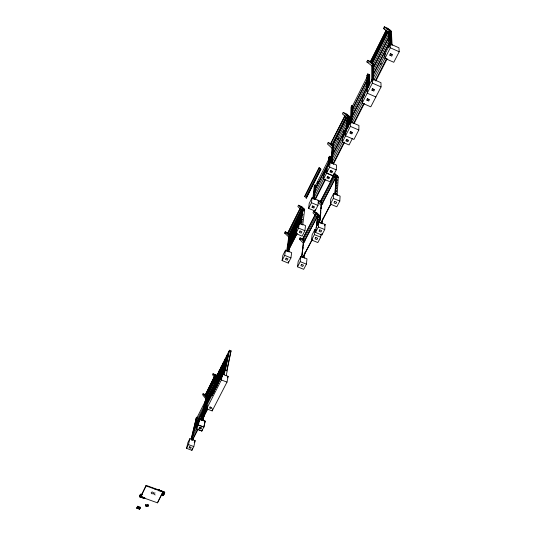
<?xml version="1.0" encoding="UTF-8"?>
<svg xmlns="http://www.w3.org/2000/svg" width="536" height="536" viewBox="0 0 536 536"><rect width="100%" height="100%" fill="white"/><g stroke="black" fill="none" stroke-linecap="round" stroke-linejoin="round"><path stroke-width="0.8" d="M371.716 81.861L371.723 65.962L372.533 64.353L367.642 60.3L366.845 61.908L372.46 66.283M369.612 84.654L369.673 74.792L368.942 74.471L368.607 86.457M368.848 86.792L368.942 74.471M368.105 86.236L368.453 74.256L367.723 73.934L366.925 75.516L366.725 91.154M368.333 87.395L368.453 74.256M367.287 88.909L367.24 93.184L375.883 96.956M367.562 88.701L367.723 73.934M205.549 395.776L215.727 375.81L216.095 376.024L215.666 375.877M206.487 396.586L216.524 376.493M214.996 375.146L215.418 375.267L215.251 374.912M345.794 131.28L345.539 135.836L353.948 139.44L358.818 130.007L358.946 125.484L350.564 121.873L342.651 137.477L342.363 142.08L349.07 144.941L352.273 138.717M206.97 398.998L206.655 398.978M205.328 406.469L213.576 390.054M205.757 404.439L205.395 404.445L205.777 404.593L214.735 386.731M205.811 402.563L206.206 402.71M206.554 400.828L206.447 400.955M206.762 398.878L215.68 381.13M203.673 413.919L203.606 413.758M205.194 395.146L214.514 376.607M204.551 408.124L204.953 408.271M205.194 406.241L214.085 388.419M207.821 408.834L202.099 419.695L207.566 408.687M207.506 408.365L202.802 417.765L202.447 417.705M203.131 415.628L203.178 415.661M351.817 122.101L352.541 105.894L351.824 105.579L351.06 107.093L350.323 122.523M352.876 109.344L352.949 107.723M351.053 122.302L351.824 105.579M351.583 122.617L351.69 120.138M351.871 116.104L352.219 108.433M331.945 162.589L350.356 126.369L350.564 121.873M349.398 124.747L349.8 116.721L349.097 116.098L348.353 126.516M348.547 126.871L349.097 116.098M347.824 127.119L347.911 125.491M348.125 121.424L348.628 115.682L346.685 113.954L343.181 112.439L342.43 113.947L347.804 118.409M348.112 121.873L348.199 120.245M348.011 127.474L348.628 115.682M347.187 128.781L347.844 116.593L343.181 112.439M346.363 131.132L347.087 118.101L347.844 116.593L348.567 116.902L348.34 117.351L349.767 117.418L349.258 118.423M339.804 201.087L340.105 196.116L333.714 193.442L330.752 199.117L330.364 204.095L336.796 206.775L339.804 201.087L333.352 198.394L333.714 193.442M337.097 195.586L338.343 176.713L337.68 176.083L337.466 176.491L337.238 175.661L335.389 173.912L334.035 173.342M337.68 176.083L337.392 177.597M336.93 177.403L337.017 176.076M337.144 176.987L337.238 175.661M336.233 169.872L336.575 165.095L330.042 162.328L327.04 168.257L326.605 173.048L333.178 175.815L336.233 169.872L329.64 167.085L330.042 162.328M334.866 194.655L336.146 176.565L335.08 193.898M335.241 193.965L336.454 176.692L333.68 174.066M314.089 197.677L326.558 173.141L326.987 168.351L324.012 174.227L323.55 179.051L330.096 181.798L333.131 175.909L333.298 174.207M332.039 161.376L332.441 156.425M332.628 154.127L332.99 149.685M332.065 163.393L333.493 145.738L331.61 144.003L328.173 142.536L327.456 143.976L331.958 148.157L330.725 162.917M331.335 163.085L332.682 146.71L328.173 142.536M330.116 162.428L330.598 156.767L331.308 157.061L330.833 162.73M324.716 229.582L325.144 224.457L318.873 221.87L316.039 227.298L315.523 232.43L321.835 235.023L324.716 229.582L318.384 226.969L318.873 221.87M329.419 162.663L329.767 158.616M329.499 163.842L330.122 156.566L329.419 156.264L328.689 157.705L327.898 166.616M329.895 162.864L330.598 156.767M328.568 165.966L329.419 156.264M322.257 223.887L322.692 218.996M321.835 235.023L321.962 233.549M316.3 230.031L314.913 229.462L312.113 234.828L311.563 239.994L317.835 242.567L320.689 237.187L320.95 234.239M319.516 222.708L321.138 205.576L336.146 176.565M319.905 220.323L320.83 210.534M320.984 208.906L321.292 205.636L336.3 176.632M320.046 220.524L320.28 218.052M320.508 215.586L320.823 212.29M321.131 208.993L321.365 206.528M319.168 222.306L319.798 215.707L318.518 215.037L318.377 216.437L318.719 214.641L316.937 212.866L313.62 211.492L312.944 212.805L317.218 217.08L317.057 218.688M319.148 215.063L318.833 216.624M316.495 224.323L316.655 222.715M316.367 228.041L317.6 215.633L316.769 225.623M316.923 225.683L317.902 215.76L313.62 211.492M322.933 203.285L321.144 201.529L312.059 197.784L309.212 203.399L308.622 208.39L315.041 211.05L317.942 205.415L318.444 200.437M311.563 239.994L314.391 234.601L314.913 229.462M315.041 211.05L315.188 209.616M314.324 193.523L314.498 191.908M313.902 199.412L315.309 186.521M314.116 198.99L315.61 185.302L314.913 185.007L314.217 186.387L312.87 198.481M313.399 198.695L314.913 185.007M306.404 264.154L306.987 258.861L300.864 256.369L298.177 261.514L297.52 266.821L303.671 269.307L306.404 264.154L300.227 261.648L300.864 256.369M308.622 208.39L311.496 202.742L312.059 197.784M304.24 258.231L304.89 252.57M301.627 257.032L303.269 243.27L317.6 215.633M301.775 257.092L303.416 243.337L317.754 215.7M304.917 230.715L305.527 225.602L299.255 223.023L296.515 228.43L295.825 233.555L302.13 236.135L304.917 230.715L298.586 228.115L299.255 223.023M302.291 254.131L302.585 251.652M302.88 249.173L303.075 247.525M303.369 245.046L303.57 243.398L299.43 239.116L300.08 237.85L303.329 239.183L305.058 240.965M302.726 225.013L304.669 209.449L304.033 208.805L303.684 210.36L303.229 210.172L303.604 208.383L301.842 206.615L298.505 205.234L297.842 206.561L302.76 211.097M303.604 208.383L303.229 210.172M304.033 208.805L303.684 210.36M300.957 223.425L302.746 209.489L298.505 205.234M300.368 224.068L302.076 210.815L302.746 209.489L304.569 210.246M290.934 257.883L291.658 252.63L285.507 250.131L282.874 255.317L282.077 260.576L288.261 263.075L290.934 257.883L284.723 255.364L285.507 250.131M288.261 263.075L288.475 261.568M288.958 252.027L291.249 235.961L290.633 235.324L290.438 235.706L288.509 233.12L285.239 231.78L284.603 233.053L289.366 237.595M287.122 251.284L289.34 236.048L285.239 231.78M290.217 234.895L289.822 236.704M286.66 251.243L288.696 237.321L289.34 236.048L291.128 236.778M226.989 382.114L228.155 376.386L222.547 374.235L207.948 403.025L206.648 408.827L212.169 410.904L226.989 382.114L221.341 379.957L226.179 356.775L227.478 354.189L223.257 374.202M226.969 369.86L230.661 352.025M226.956 370.845L231.083 350.872L229.462 350.243L228.155 352.842L223.954 372.842L224.269 372.205M226.199 375.635L227.17 370.925L225.08 370.128L221.294 377.579M229.462 350.243L225.288 370.209L224.966 370.838L229.04 351.395L228.356 352.748L224.443 371.394M223.11 374.021L227.056 355.341L226.38 356.688L222.42 375.374M224.095 374.832L225.08 370.128M221.415 377.364L225.509 358.115L224.215 360.681L220.269 379.16M219.278 381.096L223.123 363.153L222.46 364.48L218.601 382.436M219.586 380.5L223.546 362.008L222.266 364.56L218.112 383.877M220.417 379.327L224.41 360.594L225.087 359.261L220.926 378.791L221.247 378.168M217.12 385.82L221.18 367.019L220.517 368.339L216.624 386.329M217.261 386.021L221.603 365.88L220.33 368.413L216.135 387.769M212.169 410.904L212.638 408.727M214.474 391.052L218.594 372.172L219.251 370.865L215.318 388.942M215.459 389.096L219.673 369.719L220.738 370.128M212.383 395.086L215.928 378.959L212.551 374.751L213.047 373.753L215.961 374.865L216.899 376.031M212.35 395.682L216.678 375.977L217.335 374.677L213.362 392.794M212.919 393.973L213.623 390.771M213.971 389.17L214.675 385.967M215.023 384.366L215.727 381.163M213.502 392.955L217.75 373.538L216.497 376.038L212.223 395.474M213.991 392.446L218.407 372.239L219.673 369.719M197.804 423.011L196.377 429.021L201.804 431.045L202.213 429.423M201.804 431.045L203.888 426.998L205.188 421.142L199.781 419.118L197.73 423.165M202.829 420.519L207.412 400.164M203.017 420.385L207.566 400.164M201.824 420.144L206.655 398.456M201.06 420.083L205.878 398.918L202.588 394.724L203.07 393.759L205.938 394.844L207.305 396.593L206.95 398.181M202.226 420.298L207.043 398.603M207.191 398.617L207.64 397.008L208.129 397.638M202.856 419.876L204.142 414.174M205.06 410.1L205.791 406.844M206.708 402.771L207.258 400.325M200.906 420.077L205.724 398.905L206.213 397.947L207.928 398.55M201.214 419.916L206.213 397.947M201.402 419.782L206.36 397.953L203.07 393.759M199.781 419.118L198.36 425.122L203.807 427.159L205.107 421.303L199.7 419.279M193.818 446.562L195.171 440.666L189.851 438.689L187.948 442.448L186.548 448.344L191.888 450.32L193.818 446.562L188.464 444.579L189.851 438.689M191.888 450.32L192.397 448.103M191.707 440.103L197.067 417.47L196.491 417.249L191.151 438.937M196.337 422.402L196.9 420.01M192.839 440.19L193.395 437.791M191.251 439.6L196.491 417.249M191.56 439.962L192.303 436.766M192.679 435.165L193.422 431.976M193.798 430.375L194.548 427.185M194.916 425.584L195.479 423.192M195.854 421.591L196.739 418.12L191.7 439.681M163.447 495.525L163.701 495.016L162.944 494.741L163.192 493.757L163.956 494.031L163.447 495.525L161.671 495.478L161.926 494.493M164.19 491.8L163.969 492.229L164.726 492.504L164.478 493.495L163.721 493.221L164.19 491.8L163.426 491.525L163.212 491.954M162.944 494.741L163.46 493.73L164.224 494.004L164.726 492.504M162.435 493.482L162.187 494.467L162.703 493.455M162.971 492.001L163.098 491.512L146.167 485.388L140.7 496.805L157.477 502.835L162.971 492.001L146.033 485.884L140.7 496.805M163.426 491.525L162.957 492.946L163.179 492.517L163.936 492.792L163.721 493.221M162.428 495.753L162.683 494.768M157.477 502.835L163.098 491.512M159.091 490.869L159.346 489.877L158.422 489.542M159.145 490.949L159.4 489.964M148.452 506.024L148.171 504.718L145.645 504.925L145.544 505.301L145.926 506.239L148.452 506.024L148.07 505.093C148.894 504.691 147.889 506.889 146.026 505.857L145.926 506.239M140.064 508.135L140.311 507.244L137.564 506.259L136.787 508.215L139.534 509.2L140.064 508.135L137.31 507.15L136.787 508.215M139.648 508.215C137.209 507.163 140.646 509.555 139.876 507.311L139.018 507.21M139.534 509.2L140.311 507.244M146.033 485.884L146.167 485.388M137.384 507.25L137.564 506.259M137.136 508.141L138.047 508.363L137.136 508.141L137.323 507.17M141.618 495.264L141.966 494.018M142.114 494.259L142.462 493.013M139.514 496.812L139.883 496.061L144.928 497.87L144.559 498.627L139.514 496.812L140.405 494.192L141.846 494.708M139.883 496.061L140.405 494.192M142.194 497.086L141.993 497.509L139.849 496.738L140.198 495.492M139.849 496.738L140.573 494.447L142 494.963M138.563 506.922L137.645 506.714M320.97 223.231L331.02 203.787M335.596 174.863L335.154 174.622L335.59 174.977M389.25 29.969L389.243 29.869M321.332 202.494L320.876 202.306L321.245 202.615M320.508 201.704L320.307 201.456M387.32 28.462L386.851 28.214L387.293 28.468M303.45 240.222L316.046 215.914M372.44 63.576L372.118 63.308L387.709 32.227M372.393 63.402L388.406 31.664M371.274 62.645L387.126 30.733M371.515 62.813L387.079 31.644M347.053 117.123L332.601 145.604M301.962 221.073L302.257 221.033M301.942 222.628L302.103 222.815M302.07 219.278L302.518 219.499L302.17 219.418M287.698 251.284L288.04 251.324M303.128 214.621L303.048 214.514M287.953 251.438L297.353 233.214M302.579 216.182L302.652 216.189M332.534 145.484L332.816 145.799L332.367 145.551L346.738 116.969M288.636 248.034L288.288 247.98M331.777 144.941L345.794 117.089M289.132 242.976L301.426 218.266M300.964 219.921L289.232 242.808M303.369 209.623L290.056 236.296L302.17 212.712M320.749 169.034L306.177 198.34L321.024 169.195M303.128 211.137L303.456 211.291M289.728 239.672L289.42 239.398L289.842 239.639L302.137 215.184M289.346 241.033L289.601 241.3L289.246 241.026M320.22 168.391L319.932 168.23L320.22 168.391L305.574 197.556M301.554 217.549L289.406 241.053M302.056 213.415L289.755 237.884M289.721 237.83L290.083 237.991M289.695 237.89L301.969 214.313M302.224 214.286L289.427 239.505M301.989 207.606L301.674 207.6M301.835 209.569L289.219 234.922M289.38 234.956L301.748 210.474M300.951 209.67L288.381 234.071M205.784 395.675L205.837 396.07M215.07 375.033L205.241 394.998M140.372 494.869L140.573 494.447M389.203 47.128L388.54 32.488L383.475 28.475L384.312 26.8L387.97 28.442L390.081 30.103L390.824 44.937M386.235 29.962L370.262 61.767L370.745 62.035L370.376 61.901M370.503 61.948L386.409 30.143M345.043 115.387L330.518 143.896L331.047 144.05M304.549 196.591L319.288 167.453L304.716 196.786M344.829 116.305L330.652 144.117M300.301 207.941L287.644 233.14C288.328 233.522 287.155 233.254 287.819 233.126M388.54 32.488L389.384 30.807L384.312 26.8M287.772 233.341L300.435 208.136M373.063 80.011L373.264 63.57L371.227 61.888L367.642 60.3M390.081 30.103L391.039 44.87M352.306 106.416L367.522 76.166M373.023 65.225L388.794 33.868M390.335 31.008L390.59 30.505L391.354 31.108L392.118 45.513M206.28 396.466L206.554 396.734L215.787 378.195M331.958 148.157L332.682 146.71L333.392 147.011L333.171 147.447L346.913 120.238M205.878 398.918L206.36 397.953M333.493 145.738L333.727 146.589M207.305 396.593L207.492 397.303M352.159 109.773L366.738 80.849M373.036 68.36L388.948 36.79M196.906 417.839L206.072 399.662M352.152 109.847L366.738 80.909M373.036 68.42L388.948 36.85M231.083 350.872L230.715 351.757M204.263 404.171L205.73 401.263M337.727 139.608L338.471 138.134M206.956 399.045L215.552 382.014M215.284 382.938L206.347 400.7M215.157 383.823L206.44 400.901M195.828 422.455L204.665 404.961M215.264 384.017L205.858 402.502M315.389 185.791L328.863 159.125M330.122 156.566L329.908 156.994L330.377 157.195M332.863 151.199L347.1 122.965M351.998 113.331L367.073 83.422M373.043 71.677L389.458 39.108M214.762 385.645L205.884 402.717M315.865 185.905L316.072 185.49M317.352 183.024L318.103 181.543M329.868 158.2L330.089 157.772M343.08 132.137L343.837 130.583M214.487 386.583L205.435 404.345M161.691 491.405L161.912 490.976L160.298 490.902M194.762 427.031L204.002 408.774M314.974 189.617L328.159 163.574M332.568 154.864L346.899 126.556M367.053 86.758L351.844 116.801L367.053 86.832M373.049 74.913L389.23 42.96M194.736 427.125L203.982 408.868M314.96 189.69L328.153 163.648M332.561 154.938L346.899 126.63M373.049 74.98L389.23 43.021M289.266 241.086L301.641 216.645M195.131 427.266L196.98 423.621M324.856 171.286L325.62 169.724M372.353 78.919L362.289 98.765L362.189 103.106L370.778 106.838L381.056 86.926L380.962 82.698L372.353 78.919L372.359 83.114L351.891 123.307M390.134 43.872L384.815 54.357L384.948 58.37L393.779 62.283L399.213 51.758L398.931 47.791L390.134 43.872L390.322 47.804L373.813 80.286M193.63 431.849L202.936 413.47M300.843 220.651L288.877 244.429M314.531 193.657L325.627 171.721M332.253 158.73L345.975 131.628M352.052 119.729L364.768 94.611M373.056 78.343L385.679 53.406M388.654 47.617L389.391 46.089M289.132 244.584L296.602 229.736M299.624 223.787L301.132 220.819M161.671 495.478L161.926 494.976M221.931 376.815L222.252 376.192M380.62 64.601L381.364 63.141M296.844 229.75L288.576 246.259M299.872 223.787L301.004 221.556M288.455 246.198L288.85 246.359L296.756 230.654M300.167 223.954L300.924 222.467M296.24 232.162L288.301 247.927M186.548 448.344L188.464 444.579M192.511 436.639L198.441 424.968L203.888 426.998M206.648 408.827L221.341 379.957M282.077 260.576L284.723 255.364M295.825 233.555L298.586 228.115M326.605 173.048L329.64 167.085M296.153 233.073L288.515 248.021M296.167 233.542L288.247 249.521M296.462 233.709L288.093 249.722M163.956 494.031L163.694 494.534L162.937 494.266M296.683 233.776L287.805 251.357M164.224 494.004L164.478 493.495M192.149 439.922L197.771 428.907M314.773 199.472L324.903 179.62M333.137 163.473L344.052 142.074M353.626 123.293L363.508 103.924M375.341 80.715L386.67 58.504M192.551 440.069L198.173 429.055M315.255 199.673L325.761 179.091M333.251 164.418L344.548 142.281M354.128 123.508L364.393 103.401M375.857 80.943L387.193 58.732M199.211 428.224L199.707 427.252L201.335 427.862L200.839 428.834L199.05 428.217L199.553 427.239L201.181 427.849L200.685 428.827M199.667 428.445L200.069 428.592M194.206 442.535L195.171 440.666M204.444 422.596L205.188 421.142M227.398 377.853L228.155 376.386M320.374 201.369L334.705 174.079M320.595 201.616L333.526 176.31M321.024 203.097L334.826 176.351M302.438 239.324L315.021 214.923M302.465 239.445C303.476 239.733 301.775 238.694 302.579 239.404L315.536 214.387M317.218 217.08L317.902 215.76L319.717 216.511L319.034 217.824M297.52 266.821L300.227 261.648M315.523 232.43L318.384 226.969M330.364 204.095L333.352 198.394M302.786 257.314L312.079 239.565M320.763 223.003L330.866 203.72M302.94 257.374L312.24 239.632M324.434 225.81L325.144 224.457M206.226 396.486L206.481 396.627M205.61 395.695L215.894 375.843M216.383 376.587L216.732 376.821L216.303 376.553M215.311 375.167L215.003 375.026M320.957 223.13L321.352 223.231M301.788 224.336L301.426 224.336M302.585 217.716L302.599 217.911M332.367 145.551L332.508 145.779M372.118 63.308L372.319 63.469M371.495 62.725L371.039 62.457L371.314 62.672M388.044 29.051L388.453 29.312L387.964 29.165M288.274 249.729L287.946 249.568M155.085 492.932L154.006 493.18L152.546 492.015L151.474 492.262L151.165 492.879L151.701 493.71L153.698 493.797L155.159 494.956M205.858 395.977L205.69 395.736M206.28 396.526L206.648 396.607M346.879 114.865L346.45 114.63L346.919 114.959M145.544 505.301L148.07 505.093M288.482 234.138L288.247 233.87L288.589 234.158M289.4 235.063L289.025 234.674L289.293 234.956M316.897 213.683L316.95 213.944M302.049 220.959L302.21 221M300.91 206.521L301.333 206.883L300.991 206.534M302.673 208.417L302.418 208.35M335.449 174.709L335.596 174.83M347.609 115.461L347.683 115.635M304.22 240.805L303.832 240.858L304.18 241.12M316.099 212.792L316.448 213.14L315.932 213M316.903 213.596L316.957 213.864M334.625 173.838L334.678 174.173M336.353 175.754L335.992 175.413L336.507 175.56M140.05 496.316L141.484 496.832M331.677 144.774L331.824 144.914M196.457 428.867L201.884 430.89M196.022 418.18L196.598 418.395M205.724 398.905L206.313 399.132M215.928 378.959L216.524 379.187M284.603 233.053L285.909 233.589M299.43 239.116L300.73 239.646M314.391 234.601L320.689 237.187M311.496 202.742L317.942 205.415M338.296 177.47L336.454 176.692L335.737 178.079L332.97 175.453M326.558 173.141L333.131 175.909M328.689 157.705L329.399 157.999M350.356 126.369L358.818 130.007M366.925 75.516L367.656 75.837M372.359 83.114L381.056 86.926M366.845 61.908L368.279 62.538M373.27 64.675L372.533 64.353L372.553 79.375M368.212 74.732L368.701 74.946M390.322 47.804L399.213 51.758M391.387 31.704L389.88 31.644L390.134 31.142L389.384 30.807L390.041 44.589M383.475 28.475L384.935 29.132M204.879 408.117L204.913 408.151M322.002 203.07L322.29 203.352L321.942 203.285M303.296 240.188L303.49 240.188M304.173 240.865L304.039 240.972M330.725 144.164L330.92 144.043M334.645 173.925L334.873 174.18L334.384 174.006M317.821 214.527L317.614 214.661M387.401 28.408L386.938 28.361M373.023 64.052L373.512 64.454L373.753 63.978L373.76 64.896M348.4 116.131L348.869 116.546M317.835 200.156L322.129 204.377M318.23 202.534L321.439 205.703M303.403 208.779L303.832 209.208M300.08 237.85L304.227 242.131M154.482 488.618L154.964 489.134M213.047 373.753L216.43 377.96M159.346 489.877L159.882 490.715M390.59 30.505L391.3 44.354M390.041 32.542L390.121 34.17M390.483 41.493L390.65 44.857M389.96 33.272L390.201 38.143M373.264 63.57L373.317 79.71M137.343 507.485L138.308 507.833L137.343 507.485M138.456 508.51L139.42 508.852L138.469 508.49M335.871 193.255L336.327 193.509L335.871 193.255M336.447 191.868L335.985 191.64L336.447 191.868M336.092 190.039L336.548 190.293L336.119 190.019M336.668 188.665L336.206 188.444L336.668 188.665M336.883 185.503L336.42 185.282L336.883 185.503M336.776 187.084L336.313 186.856L336.762 187.111M336.99 183.935L336.528 183.714L336.99 183.935M336.635 182.16L337.084 182.407L336.702 182.133M337.198 180.833L336.742 180.612L337.198 180.833M336.849 179.071L337.291 179.319L336.876 179.051M337.405 177.764L336.956 177.543L337.405 177.764M318.109 224.195L317.66 223.974L318.109 224.195M317.821 222.326L318.257 222.574L317.821 222.326M318.424 220.906L317.982 220.691L318.418 220.933M318.143 219.056L318.572 219.304L318.143 219.056M318.739 217.656L318.297 217.442L318.739 217.656M142.449 497.18L142.241 497.596L144.385 498.366L144.593 497.951L142.449 497.18M189.57 446.783L189.087 447.721L190.689 448.317L191.171 447.379L189.57 446.783M312.595 205.945L311.878 207.352L312.602 207.653L312.816 207.231L313.801 208.156L314.525 206.742L313.104 206.668L313.319 206.246L312.595 205.945M327.65 176.478L326.893 177.952L327.63 178.267L327.858 177.825L328.863 178.783L329.62 177.309L328.159 177.228L328.387 176.786L327.65 176.478M330.732 170.448L329.968 171.935L330.712 172.25L330.94 171.801L331.945 172.766L332.709 171.279L331.241 171.205L331.469 170.763L330.732 170.448M346.618 139.347L345.82 140.908L346.578 141.229L346.819 140.76L347.837 141.765L348.635 140.211L347.134 140.137L347.375 139.668L346.618 139.347M350.624 131.501L349.82 133.075L350.578 133.404L350.819 132.935L351.844 133.946L352.655 132.372L351.14 132.305L351.382 131.829L350.624 131.501M367.455 98.55L366.611 100.205L367.388 100.54L367.642 100.044L368.681 101.103L369.525 99.455L367.977 99.388L368.232 98.892L367.455 98.55M372.56 88.561L371.709 90.236L372.487 90.577L372.741 90.075L373.786 91.14L374.644 89.472L373.083 89.405L373.344 88.902L372.56 88.561M390.469 53.506L389.572 55.262L390.369 55.617L390.637 55.087L391.695 56.206L392.593 54.451L390.999 54.384L391.267 53.861L390.469 53.506M210.065 406.985L209.549 407.99L211.204 408.62L211.72 407.608L210.065 406.985M286.124 258.138L285.46 259.437L287.316 260.188L287.979 258.888L286.124 258.138M299.993 230.996L299.296 232.356L301.192 233.133L301.889 231.773L299.993 230.996M301.594 264.402L300.91 265.689L302.76 266.439L303.443 265.153L301.594 264.402M315.758 237.461L315.047 238.808L316.93 239.585L317.647 238.239L315.758 237.461M319.751 229.864L319.034 231.23L320.93 232.008L321.647 230.648L319.751 229.864M334.719 201.402L333.975 202.829L335.905 203.633L336.655 202.213L334.719 201.402M146.12 505.736L145.645 504.925L146.12 505.736"/></g></svg>
